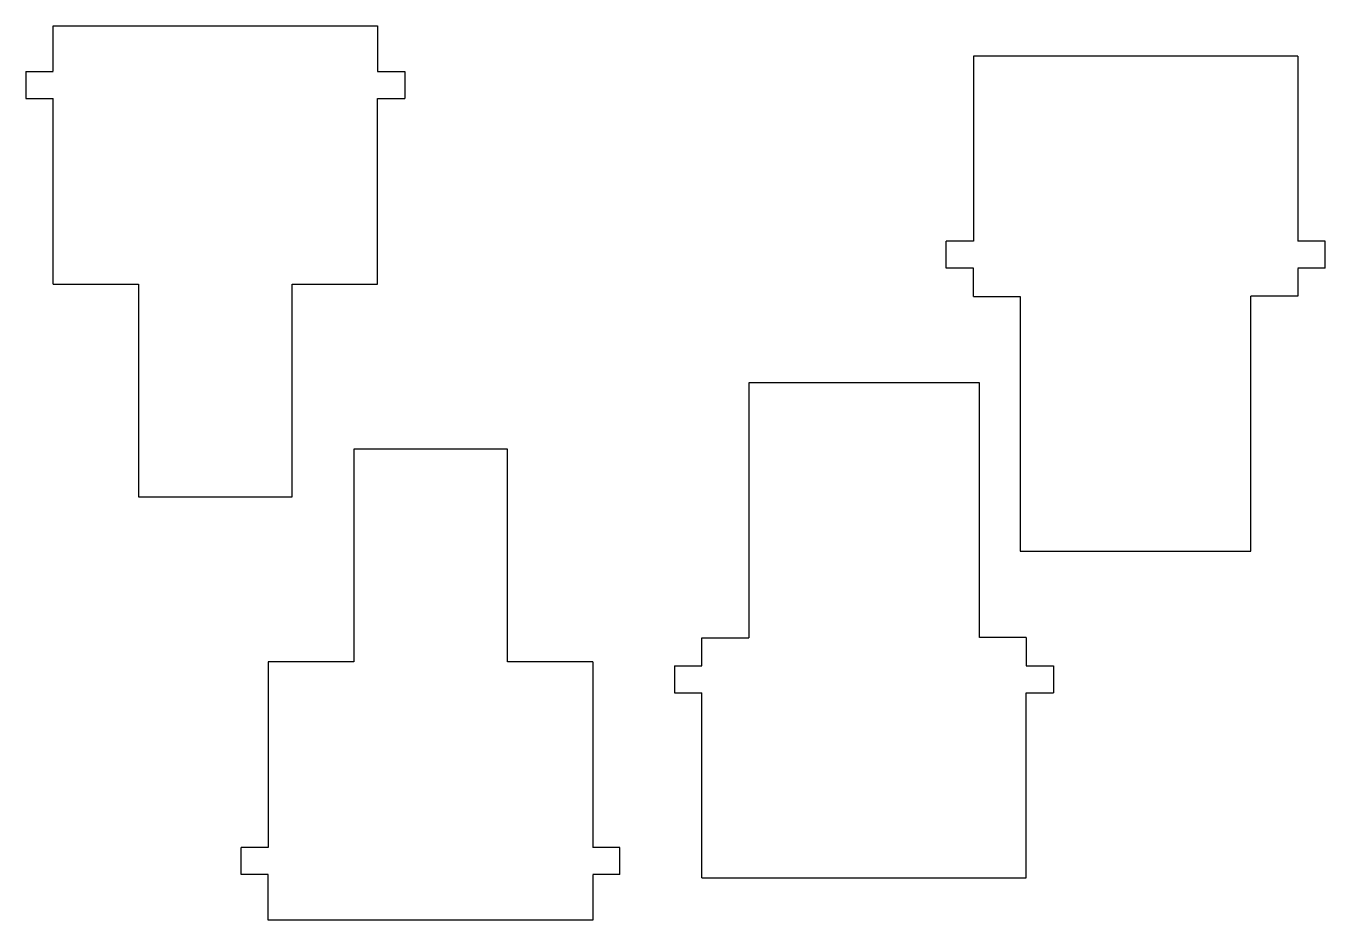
# Model space of a CAD drawing. Extents: x -77 to 75, y -50 to 54.
import ezdxf

# ---------------------------------------------------------------- set-up
doc = ezdxf.new("R2010")
doc.units = 0
doc.layers.add('46', color=140, linetype='CONTINUOUS')

msp = doc.modelspace()

# ---------------------------------------------------------------- linework, layer by layer
at = {"layer": '46'}
for p, q in [((-74, 52.2), (-74, 54.3)), ((-74, 54.3), (-36, 54.3)), ((-36, 54.3), (-36, 52)), ((-74, 52.2), (-74, 52.25)), ((-74, 49), (-74, 52.2)), ((-36, 52.25), (-36, 52)), ((-36, 52), (-36, 48.975)), ((33.75, 50.75), (33.75, 29.1)), ((71.75, 50.75), (33.75, 50.75)), ((71.75, 50.75), (71.75, 29.1)), ((-77.175, 48.975), (-77.175, 45.8)), ((-77.175, 48.975), (-74, 48.975)), ((-36, 48.975), (-32.825, 48.975)), ((-32.825, 48.975), (-32.825, 45.8)), ((-77.175, 45.8), (-74, 45.8)), ((-74, 24.05), (-74, 45.8)), ((-36, 24.05), (-36, 45.8)), ((-36, 45.8), (-32.825, 45.8)), ((33.75, 29.1), (30.575, 29.1)), ((30.575, 25.925), (30.575, 29.1)), ((74.925, 29.1), (71.75, 29.1)), ((74.925, 25.925), (74.925, 29.1)), ((33.75, 25.925), (30.575, 25.925)), ((33.75, 22.6), (33.75, 25.925)), ((74.925, 25.925), (71.75, 25.925)), ((71.75, 25.9), (71.75, 22.65)), ((-74, 24.05), (-64, 24.05)), ((-64, 24.05), (-64, -0.85)), ((-46, -0.85), (-46, 24.05)), ((-46, 24.05), (-36, 24.05)), ((33.75, 22.6), (39.25, 22.6)), ((39.25, 22.6), (39.25, 21.75)), ((39.25, 21.7), (39.25, -7.25)), ((66.25, -7.25), (66.25, 22.65)), ((71.75, 22.65), (66.25, 22.65)), ((34.45, 12.5), (7.45, 12.5)), ((7.45, 12.5), (7.45, -17.4)), ((34.45, -16.45), (34.45, 12.5)), ((-20.8, 4.7), (-38.8, 4.7)), ((-38.8, 4.7), (-38.8, -20.2)), ((-20.8, -20.2), (-20.8, 4.7)), ((-64, -0.85), (-46, -0.85)), ((39.25, -7.25), (66.25, -7.25)), ((34.45, -17.35), (34.45, -16.5)), ((1.95, -20.65), (1.95, -17.4)), ((1.95, -17.4), (7.45, -17.4)), ((39.95, -17.35), (34.45, -17.35)), ((39.95, -17.35), (39.95, -20.675)), ((-48.8, -20.2), (-48.8, -41.95)), ((-38.8, -20.2), (-48.8, -20.2)), ((-10.8, -20.2), (-20.8, -20.2)), ((-10.8, -20.2), (-10.8, -41.95)), ((-1.225, -20.675), (-1.225, -23.85)), ((-1.225, -20.675), (1.95, -20.675)), ((39.95, -20.675), (43.125, -20.675)), ((43.125, -20.675), (43.125, -23.85)), ((-1.225, -23.85), (1.95, -23.85)), ((1.95, -45.5), (1.95, -23.85)), ((39.95, -45.5), (39.95, -23.85)), ((39.95, -23.85), (43.125, -23.85)), ((-48.8, -41.95), (-51.975, -41.95)), ((-51.975, -45.125), (-51.975, -41.95)), ((-7.625, -41.95), (-10.8, -41.95)), ((-7.625, -45.125), (-7.625, -41.95)), ((-48.8, -45.125), (-51.975, -45.125)), ((-48.8, -48.15), (-48.8, -45.125)), ((-7.625, -45.125), (-10.8, -45.125)), ((-10.8, -45.15), (-10.8, -48.35)), ((1.95, -45.5), (39.95, -45.5)), ((-48.8, -48.4), (-48.8, -48.15)), ((-48.8, -50.45), (-48.8, -48.15)), ((-10.8, -48.35), (-10.8, -48.4)), ((-10.8, -48.35), (-10.8, -50.45)), ((-10.8, -50.45), (-48.8, -50.45))]:
    msp.add_line(p, q, dxfattribs=at)

doc.saveas('drawing.dxf')
